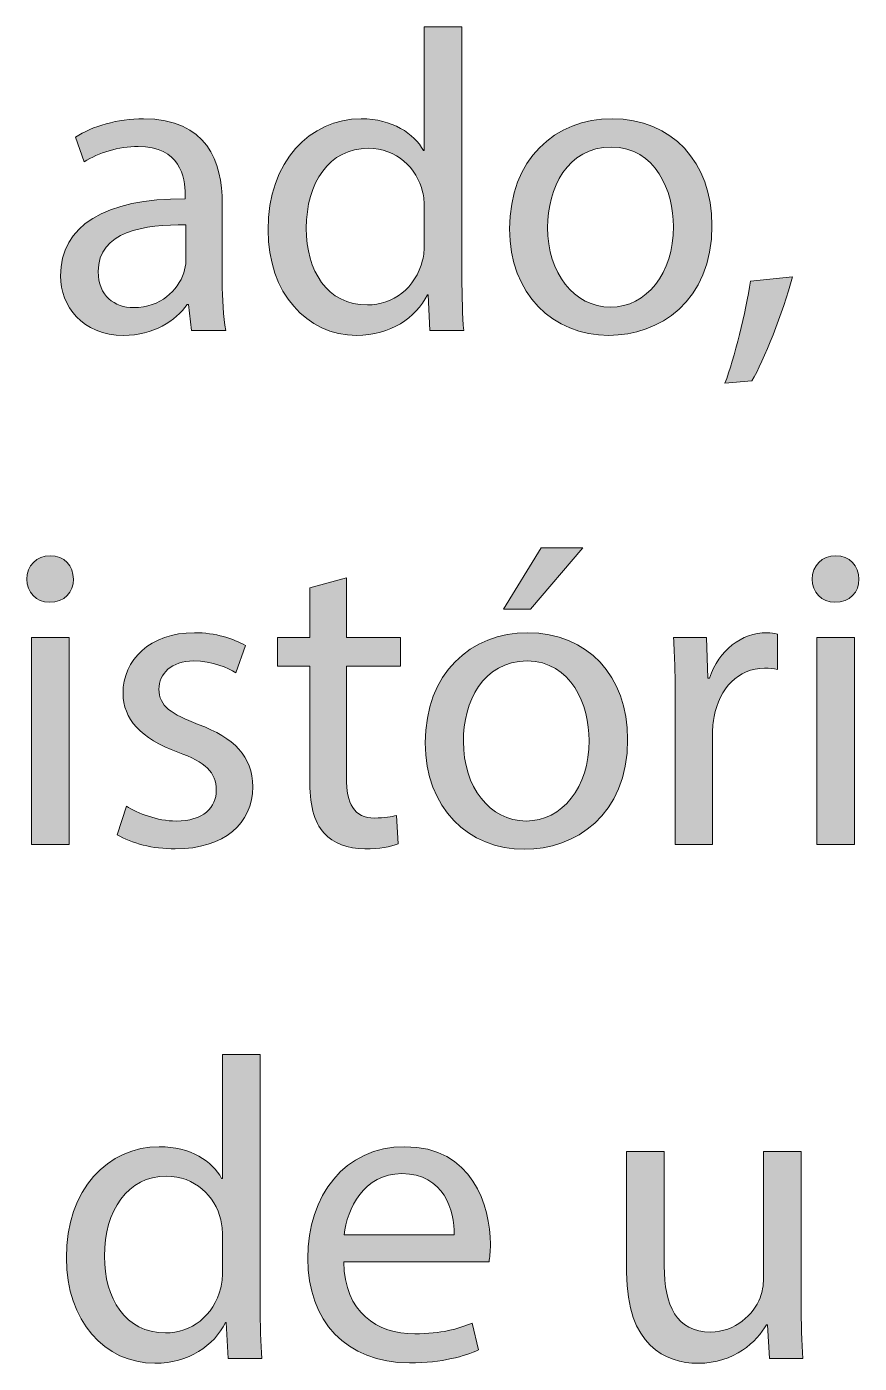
# Model space of a CAD drawing. Header units: inches. Extents: x -507 to 1392, y -754 to 68.
# Drawn here: x 683.11 to 702.56, y -320.25 to -289.04 of the extents above; entities that cross this region are included whole.
import ezdxf

# ---------------------------------------------------------------- set-up
doc = ezdxf.new("R2010")
doc.units = ezdxf.units.IN
doc.header["$MEASUREMENT"] = 0
doc.layers.add('back', color=7, linetype='Continuous')

# ---------------------------------------------------------------- blocks, each defined once
blk = doc.blocks.new('block 192')
at = {"layer": 'back', "true_color": 0x231f20}
h = blk.add_hatch(color=250, dxfattribs=at)
h.dxf.hatch_style = 2
edge = h.paths.add_edge_path()
edge.add_spline(control_points=[(693.278, -289.045), (693.278, -289.045), (693.278, -294.892), (693.278, -294.892), (693.278, -295.322), (693.288, -295.812), (693.318, -296.141), (693.318, -296.141), (692.528, -296.141), (692.528, -296.141), (692.528, -296.141), (692.488, -295.302), (692.488, -295.302), (692.488, -295.302), (692.469, -295.302), (692.469, -295.302), (692.199, -295.841), (691.609, -296.251), (690.819, -296.251), (689.65, -296.251), (688.751, -295.262), (688.751, -293.792), (688.74, -292.183), (689.74, -291.194), (690.92, -291.194), (691.659, -291.194), (692.159, -291.543), (692.379, -291.934), (692.379, -291.934), (692.398, -291.934), (692.398, -291.934), (692.398, -291.934), (692.398, -289.045), (692.398, -289.045), (692.398, -289.045), (693.278, -289.045), (693.278, -289.045)], knot_values=[0, 0, 0, 0, 1, 1, 1, 2, 2, 2, 3, 3, 3, 4, 4, 4, 5, 5, 5, 6, 6, 6, 7, 7, 7, 8, 8, 8, 9, 9, 9, 10, 10, 10, 11, 11, 11, 12, 12, 12, 12], degree=3, periodic=1)
edge = h.paths.add_edge_path()
edge.add_spline(control_points=[(692.398, -293.272), (692.398, -293.163), (692.389, -293.013), (692.358, -292.903), (692.229, -292.343), (691.749, -291.883), (691.09, -291.883), (690.18, -291.883), (689.641, -292.683), (689.641, -293.752), (689.641, -294.732), (690.12, -295.542), (691.069, -295.542), (691.659, -295.542), (692.199, -295.152), (692.358, -294.492), (692.389, -294.372), (692.398, -294.252), (692.398, -294.112), (692.398, -294.112), (692.398, -293.272), (692.398, -293.272)], knot_values=[0, 0, 0, 0, 1, 1, 1, 2, 2, 2, 3, 3, 3, 4, 4, 4, 5, 5, 5, 6, 6, 6, 7, 7, 7, 7], degree=3, periodic=1)
h = blk.add_hatch(color=250, dxfattribs=at)
h.dxf.hatch_style = 2
edge = h.paths.add_edge_path()
edge.add_spline(control_points=[(686.959, -296.141), (686.959, -296.141), (686.89, -295.531), (686.89, -295.531), (686.89, -295.531), (686.859, -295.531), (686.859, -295.531), (686.59, -295.911), (686.069, -296.251), (685.38, -296.251), (684.4, -296.251), (683.9, -295.562), (683.9, -294.862), (683.9, -293.692), (684.94, -293.053), (686.81, -293.063), (686.81, -293.063), (686.81, -292.963), (686.81, -292.963), (686.81, -292.563), (686.699, -291.843), (685.71, -291.843), (685.26, -291.843), (684.79, -291.983), (684.45, -292.203), (684.45, -292.203), (684.251, -291.624), (684.251, -291.624), (684.65, -291.364), (685.23, -291.194), (685.84, -291.194), (687.319, -291.194), (687.679, -292.203), (687.679, -293.173), (687.679, -293.173), (687.679, -294.982), (687.679, -294.982), (687.679, -295.401), (687.699, -295.812), (687.759, -296.141), (687.759, -296.141), (686.959, -296.141), (686.959, -296.141)], knot_values=[0, 0, 0, 0, 1, 1, 1, 2, 2, 2, 3, 3, 3, 4, 4, 4, 5, 5, 5, 6, 6, 6, 7, 7, 7, 8, 8, 8, 9, 9, 9, 10, 10, 10, 11, 11, 11, 12, 12, 12, 13, 13, 13, 14, 14, 14, 14], degree=3, periodic=1)
edge = h.paths.add_edge_path()
edge.add_spline(control_points=[(686.829, -293.672), (685.87, -293.652), (684.78, -293.822), (684.78, -294.762), (684.78, -295.332), (685.16, -295.602), (685.61, -295.602), (686.239, -295.602), (686.64, -295.202), (686.779, -294.792), (686.81, -294.702), (686.829, -294.602), (686.829, -294.512), (686.829, -294.512), (686.829, -293.672), (686.829, -293.672)], knot_values=[0, 0, 0, 0, 1, 1, 1, 2, 2, 2, 3, 3, 3, 4, 4, 4, 5, 5, 5, 5], degree=3, periodic=1)
h = blk.add_hatch(color=250, dxfattribs=at)
h.dxf.hatch_style = 2
edge = h.paths.add_edge_path()
edge.add_spline(control_points=[(699.118, -293.683), (699.118, -295.472), (697.879, -296.251), (696.71, -296.251), (695.4, -296.251), (694.391, -295.292), (694.391, -293.762), (694.391, -292.143), (695.45, -291.194), (696.789, -291.194), (698.179, -291.194), (699.118, -292.203), (699.118, -293.683)], knot_values=[0, 0, 0, 0, 1, 1, 1, 2, 2, 2, 3, 3, 3, 4, 4, 4, 4], degree=3, periodic=1)
edge = h.paths.add_edge_path()
edge.add_spline(control_points=[(695.28, -293.732), (695.28, -294.792), (695.89, -295.591), (696.749, -295.591), (697.589, -295.591), (698.219, -294.802), (698.219, -293.712), (698.219, -292.893), (697.809, -291.854), (696.77, -291.854), (695.73, -291.854), (695.28, -292.813), (695.28, -293.732)], knot_values=[0, 0, 0, 0, 1, 1, 1, 2, 2, 2, 3, 3, 3, 4, 4, 4, 4], degree=3, periodic=1)
h = blk.add_hatch(color=250, dxfattribs=at)
h.dxf.hatch_style = 2
edge = h.paths.add_edge_path()
edge.add_spline(control_points=[(699.421, -297.371), (699.641, -296.781), (699.91, -295.711), (700.021, -294.982), (700.021, -294.982), (701, -294.882), (701, -294.882), (700.771, -295.731), (700.33, -296.841), (700.051, -297.311), (700.051, -297.311), (699.421, -297.371), (699.421, -297.371)], knot_values=[0, 0, 0, 0, 1, 1, 1, 2, 2, 2, 3, 3, 3, 4, 4, 4, 4], degree=3, periodic=1)
h = blk.add_hatch(color=250, dxfattribs=at)
h.dxf.hatch_style = 2
edge = h.paths.add_edge_path()
edge.add_spline(control_points=[(684.2, -301.944), (684.21, -302.244), (683.99, -302.484), (683.641, -302.484), (683.33, -302.484), (683.11, -302.244), (683.11, -301.944), (683.11, -301.635), (683.341, -301.395), (683.66, -301.395), (683.99, -301.395), (684.2, -301.635), (684.2, -301.944)], knot_values=[0, 0, 0, 0, 1, 1, 1, 2, 2, 2, 3, 3, 3, 4, 4, 4, 4], degree=3, periodic=1)
h.paths.add_polyline_path([(683.221, -308.141), (683.221, -303.304), (684.1, -303.304), (684.1, -308.141)])
h = blk.add_hatch(color=250, dxfattribs=at)
h.dxf.hatch_style = 2
edge = h.paths.add_edge_path()
edge.add_spline(control_points=[(697.148, -305.683), (697.148, -307.472), (695.908, -308.251), (694.739, -308.251), (693.43, -308.251), (692.421, -307.292), (692.421, -305.762), (692.421, -304.143), (693.48, -303.194), (694.819, -303.194), (696.208, -303.194), (697.148, -304.203), (697.148, -305.683)], knot_values=[0, 0, 0, 0, 1, 1, 1, 2, 2, 2, 3, 3, 3, 4, 4, 4, 4], degree=3, periodic=1)
edge = h.paths.add_edge_path()
edge.add_spline(control_points=[(693.311, -305.732), (693.311, -306.792), (693.92, -307.591), (694.779, -307.591), (695.619, -307.591), (696.248, -306.802), (696.248, -305.712), (696.248, -304.893), (695.839, -303.854), (694.799, -303.854), (693.76, -303.854), (693.311, -304.813), (693.311, -305.732)], knot_values=[0, 0, 0, 0, 1, 1, 1, 2, 2, 2, 3, 3, 3, 4, 4, 4, 4], degree=3, periodic=1)
h.paths.add_polyline_path([(696.099, -301.215), (694.879, -302.644), (694.25, -302.644), (695.129, -301.215)])
h = blk.add_hatch(color=250, dxfattribs=at)
h.dxf.hatch_style = 2
edge = h.paths.add_edge_path()
edge.add_spline(control_points=[(702.55, -301.944), (702.56, -302.244), (702.34, -302.484), (701.99, -302.484), (701.68, -302.484), (701.46, -302.244), (701.46, -301.944), (701.46, -301.635), (701.69, -301.395), (702.01, -301.395), (702.34, -301.395), (702.55, -301.635), (702.55, -301.944)], knot_values=[0, 0, 0, 0, 1, 1, 1, 2, 2, 2, 3, 3, 3, 4, 4, 4, 4], degree=3, periodic=1)
h.paths.add_polyline_path([(701.57, -308.141), (701.57, -303.304), (702.449, -303.304), (702.449, -308.141)])
h = blk.add_hatch(color=250, dxfattribs=at)
h.dxf.hatch_style = 2
edge = h.paths.add_edge_path()
edge.add_spline(control_points=[(690.58, -301.915), (690.58, -301.915), (690.58, -303.304), (690.58, -303.304), (690.58, -303.304), (691.839, -303.304), (691.839, -303.304), (691.839, -303.304), (691.839, -303.974), (691.839, -303.974), (691.839, -303.974), (690.58, -303.974), (690.58, -303.974), (690.58, -303.974), (690.58, -306.582), (690.58, -306.582), (690.58, -307.182), (690.75, -307.521), (691.239, -307.521), (691.47, -307.521), (691.64, -307.492), (691.749, -307.461), (691.749, -307.461), (691.789, -308.121), (691.789, -308.121), (691.619, -308.191), (691.35, -308.241), (691.01, -308.241), (690.6, -308.241), (690.27, -308.111), (690.061, -307.871), (689.811, -307.611), (689.721, -307.182), (689.721, -306.612), (689.721, -306.612), (689.721, -303.974), (689.721, -303.974), (689.721, -303.974), (688.971, -303.974), (688.971, -303.974), (688.971, -303.974), (688.971, -303.304), (688.971, -303.304), (688.971, -303.304), (689.721, -303.304), (689.721, -303.304), (689.721, -303.304), (689.721, -302.145), (689.721, -302.145), (689.721, -302.145), (690.58, -301.915), (690.58, -301.915)], knot_values=[0, 0, 0, 0, 1, 1, 1, 2, 2, 2, 3, 3, 3, 4, 4, 4, 5, 5, 5, 6, 6, 6, 7, 7, 7, 8, 8, 8, 9, 9, 9, 10, 10, 10, 11, 11, 11, 12, 12, 12, 13, 13, 13, 14, 14, 14, 15, 15, 15, 16, 16, 16, 17, 17, 17, 17], degree=3, periodic=1)
h = blk.add_hatch(color=250, dxfattribs=at)
h.dxf.hatch_style = 2
edge = h.paths.add_edge_path()
edge.add_spline(control_points=[(685.44, -307.242), (685.7, -307.412), (686.16, -307.591), (686.6, -307.591), (687.239, -307.591), (687.539, -307.271), (687.539, -306.872), (687.539, -306.452), (687.289, -306.222), (686.64, -305.982), (685.771, -305.672), (685.36, -305.193), (685.36, -304.613), (685.36, -303.833), (685.99, -303.194), (687.029, -303.194), (687.52, -303.194), (687.949, -303.334), (688.219, -303.494), (688.219, -303.494), (687.999, -304.133), (687.999, -304.133), (687.81, -304.013), (687.459, -303.854), (687.01, -303.854), (686.49, -303.854), (686.2, -304.153), (686.2, -304.513), (686.2, -304.913), (686.49, -305.093), (687.119, -305.333), (687.959, -305.652), (688.389, -306.072), (688.389, -306.792), (688.389, -307.642), (687.729, -308.241), (686.58, -308.241), (686.05, -308.241), (685.561, -308.111), (685.221, -307.911), (685.221, -307.911), (685.44, -307.242), (685.44, -307.242)], knot_values=[0, 0, 0, 0, 1, 1, 1, 2, 2, 2, 3, 3, 3, 4, 4, 4, 5, 5, 5, 6, 6, 6, 7, 7, 7, 8, 8, 8, 9, 9, 9, 10, 10, 10, 11, 11, 11, 12, 12, 12, 13, 13, 13, 14, 14, 14, 14], degree=3, periodic=1)
h = blk.add_hatch(color=250, dxfattribs=at)
h.dxf.hatch_style = 2
edge = h.paths.add_edge_path()
edge.add_spline(control_points=[(698.26, -304.813), (698.26, -304.243), (698.25, -303.753), (698.22, -303.304), (698.22, -303.304), (698.989, -303.304), (698.989, -303.304), (698.989, -303.304), (699.02, -304.253), (699.02, -304.253), (699.02, -304.253), (699.06, -304.253), (699.06, -304.253), (699.279, -303.604), (699.81, -303.194), (700.399, -303.194), (700.499, -303.194), (700.569, -303.204), (700.648, -303.224), (700.648, -303.224), (700.648, -304.053), (700.648, -304.053), (700.559, -304.033), (700.469, -304.023), (700.349, -304.023), (699.729, -304.023), (699.29, -304.493), (699.17, -305.153), (699.149, -305.272), (699.13, -305.413), (699.13, -305.562), (699.13, -305.562), (699.13, -308.141), (699.13, -308.141), (699.13, -308.141), (698.26, -308.141), (698.26, -308.141), (698.26, -308.141), (698.26, -304.813), (698.26, -304.813)], knot_values=[0, 0, 0, 0, 1, 1, 1, 2, 2, 2, 3, 3, 3, 4, 4, 4, 5, 5, 5, 6, 6, 6, 7, 7, 7, 8, 8, 8, 9, 9, 9, 10, 10, 10, 11, 11, 11, 12, 12, 12, 13, 13, 13, 13], degree=3, periodic=1)
h = blk.add_hatch(color=250, dxfattribs=at)
h.dxf.hatch_style = 2
edge = h.paths.add_edge_path()
edge.add_spline(control_points=[(688.563, -313.045), (688.563, -313.045), (688.563, -318.892), (688.563, -318.892), (688.563, -319.322), (688.573, -319.812), (688.604, -320.141), (688.604, -320.141), (687.813, -320.141), (687.813, -320.141), (687.813, -320.141), (687.773, -319.302), (687.773, -319.302), (687.773, -319.302), (687.754, -319.302), (687.754, -319.302), (687.484, -319.841), (686.895, -320.251), (686.104, -320.251), (684.936, -320.251), (684.036, -319.262), (684.036, -317.792), (684.025, -316.183), (685.025, -315.194), (686.205, -315.194), (686.944, -315.194), (687.444, -315.543), (687.664, -315.934), (687.664, -315.934), (687.684, -315.934), (687.684, -315.934), (687.684, -315.934), (687.684, -313.045), (687.684, -313.045), (687.684, -313.045), (688.563, -313.045), (688.563, -313.045)], knot_values=[0, 0, 0, 0, 1, 1, 1, 2, 2, 2, 3, 3, 3, 4, 4, 4, 5, 5, 5, 6, 6, 6, 7, 7, 7, 8, 8, 8, 9, 9, 9, 10, 10, 10, 11, 11, 11, 12, 12, 12, 12], degree=3, periodic=1)
edge = h.paths.add_edge_path()
edge.add_spline(control_points=[(687.684, -317.272), (687.684, -317.163), (687.674, -317.013), (687.644, -316.903), (687.514, -316.343), (687.034, -315.883), (686.375, -315.883), (685.465, -315.883), (684.926, -316.683), (684.926, -317.752), (684.926, -318.732), (685.405, -319.542), (686.354, -319.542), (686.944, -319.542), (687.484, -319.152), (687.644, -318.492), (687.674, -318.372), (687.684, -318.252), (687.684, -318.112), (687.684, -318.112), (687.684, -317.272), (687.684, -317.272)], knot_values=[0, 0, 0, 0, 1, 1, 1, 2, 2, 2, 3, 3, 3, 4, 4, 4, 5, 5, 5, 6, 6, 6, 7, 7, 7, 7], degree=3, periodic=1)
h = blk.add_hatch(color=250, dxfattribs=at)
h.dxf.hatch_style = 2
edge = h.paths.add_edge_path()
edge.add_spline(control_points=[(690.515, -317.882), (690.535, -319.072), (691.295, -319.562), (692.174, -319.562), (692.804, -319.562), (693.184, -319.452), (693.514, -319.312), (693.514, -319.312), (693.663, -319.941), (693.663, -319.941), (693.354, -320.081), (692.823, -320.241), (692.054, -320.241), (690.565, -320.241), (689.676, -319.262), (689.676, -317.802), (689.676, -316.343), (690.535, -315.194), (691.944, -315.194), (693.523, -315.194), (693.943, -316.583), (693.943, -317.473), (693.943, -317.652), (693.923, -317.792), (693.913, -317.882), (693.913, -317.882), (690.515, -317.882), (690.515, -317.882)], knot_values=[0, 0, 0, 0, 1, 1, 1, 2, 2, 2, 3, 3, 3, 4, 4, 4, 5, 5, 5, 6, 6, 6, 7, 7, 7, 8, 8, 8, 9, 9, 9, 9], degree=3, periodic=1)
edge = h.paths.add_edge_path()
edge.add_spline(control_points=[(693.094, -317.253), (693.104, -316.693), (692.863, -315.824), (691.874, -315.824), (690.984, -315.824), (690.595, -316.643), (690.525, -317.253), (690.525, -317.253), (693.094, -317.253), (693.094, -317.253)], knot_values=[0, 0, 0, 0, 1, 1, 1, 2, 2, 2, 3, 3, 3, 3], degree=3, periodic=1)
h = blk.add_hatch(color=250, dxfattribs=at)
h.dxf.hatch_style = 2
edge = h.paths.add_edge_path()
edge.add_spline(control_points=[(701.203, -318.822), (701.203, -319.322), (701.213, -319.761), (701.243, -320.141), (701.243, -320.141), (700.463, -320.141), (700.463, -320.141), (700.463, -320.141), (700.413, -319.352), (700.413, -319.352), (700.413, -319.352), (700.394, -319.352), (700.394, -319.352), (700.163, -319.741), (699.653, -320.251), (698.794, -320.251), (698.034, -320.251), (697.125, -319.831), (697.125, -318.132), (697.125, -318.132), (697.125, -315.304), (697.125, -315.304), (697.125, -315.304), (698.005, -315.304), (698.005, -315.304), (698.005, -315.304), (698.005, -317.982), (698.005, -317.982), (698.005, -318.902), (698.284, -319.521), (699.084, -319.521), (699.674, -319.521), (700.084, -319.112), (700.243, -318.722), (700.293, -318.592), (700.323, -318.432), (700.323, -318.272), (700.323, -318.272), (700.323, -315.304), (700.323, -315.304), (700.323, -315.304), (701.203, -315.304), (701.203, -315.304), (701.203, -315.304), (701.203, -318.822), (701.203, -318.822)], knot_values=[0, 0, 0, 0, 1, 1, 1, 2, 2, 2, 3, 3, 3, 4, 4, 4, 5, 5, 5, 6, 6, 6, 7, 7, 7, 8, 8, 8, 9, 9, 9, 10, 10, 10, 11, 11, 11, 12, 12, 12, 13, 13, 13, 14, 14, 14, 15, 15, 15, 15], degree=3, periodic=1)
at = {"layer": 'back', "lineweight": 0}
for points in [[(696.099, -301.215), (694.879, -302.644), (694.25, -302.644), (695.129, -301.215), (696.099, -301.215)], [(683.221, -308.141), (683.221, -303.304), (684.1, -303.304), (684.1, -308.141), (683.221, -308.141)], [(701.57, -308.141), (701.57, -303.304), (702.449, -303.304), (702.449, -308.141), (701.57, -308.141)]]:
    blk.add_lwpolyline(points, dxfattribs=at)
for points, knots in [([(693.278, -289.045), (693.278, -289.045), (693.278, -294.892), (693.278, -294.892), (693.278, -295.322), (693.288, -295.812), (693.318, -296.141), (693.318, -296.141), (692.528, -296.141), (692.528, -296.141), (692.528, -296.141), (692.488, -295.302), (692.488, -295.302), (692.488, -295.302), (692.469, -295.302), (692.469, -295.302), (692.199, -295.841), (691.609, -296.251), (690.819, -296.251), (689.65, -296.251), (688.751, -295.262), (688.751, -293.792), (688.74, -292.183), (689.74, -291.194), (690.92, -291.194), (691.659, -291.194), (692.159, -291.543), (692.379, -291.934), (692.379, -291.934), (692.398, -291.934), (692.398, -291.934), (692.398, -291.934), (692.398, -289.045), (692.398, -289.045), (692.398, -289.045), (693.278, -289.045), (693.278, -289.045)], [0, 0, 0, 0, 1, 1, 1, 2, 2, 2, 3, 3, 3, 4, 4, 4, 5, 5, 5, 6, 6, 6, 7, 7, 7, 8, 8, 8, 9, 9, 9, 10, 10, 10, 11, 11, 11, 12, 12, 12, 12]), ([(686.959, -296.141), (686.959, -296.141), (686.89, -295.531), (686.89, -295.531), (686.89, -295.531), (686.859, -295.531), (686.859, -295.531), (686.59, -295.911), (686.069, -296.251), (685.38, -296.251), (684.4, -296.251), (683.9, -295.562), (683.9, -294.862), (683.9, -293.692), (684.94, -293.053), (686.81, -293.063), (686.81, -293.063), (686.81, -292.963), (686.81, -292.963), (686.81, -292.563), (686.699, -291.843), (685.71, -291.843), (685.26, -291.843), (684.79, -291.983), (684.45, -292.203), (684.45, -292.203), (684.251, -291.624), (684.251, -291.624), (684.65, -291.364), (685.23, -291.194), (685.84, -291.194), (687.319, -291.194), (687.679, -292.203), (687.679, -293.173), (687.679, -293.173), (687.679, -294.982), (687.679, -294.982), (687.679, -295.401), (687.699, -295.812), (687.759, -296.141), (687.759, -296.141), (686.959, -296.141), (686.959, -296.141)], [0, 0, 0, 0, 1, 1, 1, 2, 2, 2, 3, 3, 3, 4, 4, 4, 5, 5, 5, 6, 6, 6, 7, 7, 7, 8, 8, 8, 9, 9, 9, 10, 10, 10, 11, 11, 11, 12, 12, 12, 13, 13, 13, 14, 14, 14, 14]), ([(699.118, -293.683), (699.118, -295.472), (697.879, -296.251), (696.71, -296.251), (695.4, -296.251), (694.391, -295.292), (694.391, -293.762), (694.391, -292.143), (695.45, -291.194), (696.789, -291.194), (698.179, -291.194), (699.118, -292.203), (699.118, -293.683)], [0, 0, 0, 0, 1, 1, 1, 2, 2, 2, 3, 3, 3, 4, 4, 4, 4]), ([(692.398, -293.272), (692.398, -293.163), (692.389, -293.013), (692.358, -292.903), (692.229, -292.343), (691.749, -291.883), (691.09, -291.883), (690.18, -291.883), (689.641, -292.683), (689.641, -293.752), (689.641, -294.732), (690.12, -295.542), (691.069, -295.542), (691.659, -295.542), (692.199, -295.152), (692.358, -294.492), (692.389, -294.372), (692.398, -294.252), (692.398, -294.112), (692.398, -294.112), (692.398, -293.272), (692.398, -293.272)], [0, 0, 0, 0, 1, 1, 1, 2, 2, 2, 3, 3, 3, 4, 4, 4, 5, 5, 5, 6, 6, 6, 7, 7, 7, 7]), ([(695.28, -293.732), (695.28, -294.792), (695.89, -295.591), (696.749, -295.591), (697.589, -295.591), (698.219, -294.802), (698.219, -293.712), (698.219, -292.893), (697.809, -291.854), (696.77, -291.854), (695.73, -291.854), (695.28, -292.813), (695.28, -293.732)], [0, 0, 0, 0, 1, 1, 1, 2, 2, 2, 3, 3, 3, 4, 4, 4, 4]), ([(686.829, -293.672), (685.87, -293.652), (684.78, -293.822), (684.78, -294.762), (684.78, -295.332), (685.16, -295.602), (685.61, -295.602), (686.239, -295.602), (686.64, -295.202), (686.779, -294.792), (686.81, -294.702), (686.829, -294.602), (686.829, -294.512), (686.829, -294.512), (686.829, -293.672), (686.829, -293.672)], [0, 0, 0, 0, 1, 1, 1, 2, 2, 2, 3, 3, 3, 4, 4, 4, 5, 5, 5, 5]), ([(699.421, -297.371), (699.641, -296.781), (699.91, -295.711), (700.021, -294.982), (700.021, -294.982), (701, -294.882), (701, -294.882), (700.771, -295.731), (700.33, -296.841), (700.051, -297.311), (700.051, -297.311), (699.421, -297.371), (699.421, -297.371)], [0, 0, 0, 0, 1, 1, 1, 2, 2, 2, 3, 3, 3, 4, 4, 4, 4]), ([(684.2, -301.944), (684.21, -302.244), (683.99, -302.484), (683.641, -302.484), (683.33, -302.484), (683.11, -302.244), (683.11, -301.944), (683.11, -301.635), (683.341, -301.395), (683.66, -301.395), (683.99, -301.395), (684.2, -301.635), (684.2, -301.944)], [0, 0, 0, 0, 1, 1, 1, 2, 2, 2, 3, 3, 3, 4, 4, 4, 4]), ([(702.55, -301.944), (702.56, -302.244), (702.34, -302.484), (701.99, -302.484), (701.68, -302.484), (701.46, -302.244), (701.46, -301.944), (701.46, -301.635), (701.69, -301.395), (702.01, -301.395), (702.34, -301.395), (702.55, -301.635), (702.55, -301.944)], [0, 0, 0, 0, 1, 1, 1, 2, 2, 2, 3, 3, 3, 4, 4, 4, 4]), ([(690.58, -301.915), (690.58, -301.915), (690.58, -303.304), (690.58, -303.304), (690.58, -303.304), (691.839, -303.304), (691.839, -303.304), (691.839, -303.304), (691.839, -303.974), (691.839, -303.974), (691.839, -303.974), (690.58, -303.974), (690.58, -303.974), (690.58, -303.974), (690.58, -306.582), (690.58, -306.582), (690.58, -307.182), (690.75, -307.521), (691.239, -307.521), (691.47, -307.521), (691.64, -307.492), (691.749, -307.461), (691.749, -307.461), (691.789, -308.121), (691.789, -308.121), (691.619, -308.191), (691.35, -308.241), (691.01, -308.241), (690.6, -308.241), (690.27, -308.111), (690.061, -307.871), (689.811, -307.611), (689.721, -307.182), (689.721, -306.612), (689.721, -306.612), (689.721, -303.974), (689.721, -303.974), (689.721, -303.974), (688.971, -303.974), (688.971, -303.974), (688.971, -303.974), (688.971, -303.304), (688.971, -303.304), (688.971, -303.304), (689.721, -303.304), (689.721, -303.304), (689.721, -303.304), (689.721, -302.145), (689.721, -302.145), (689.721, -302.145), (690.58, -301.915), (690.58, -301.915)], [0, 0, 0, 0, 1, 1, 1, 2, 2, 2, 3, 3, 3, 4, 4, 4, 5, 5, 5, 6, 6, 6, 7, 7, 7, 8, 8, 8, 9, 9, 9, 10, 10, 10, 11, 11, 11, 12, 12, 12, 13, 13, 13, 14, 14, 14, 15, 15, 15, 16, 16, 16, 17, 17, 17, 17]), ([(685.44, -307.242), (685.7, -307.412), (686.16, -307.591), (686.6, -307.591), (687.239, -307.591), (687.539, -307.271), (687.539, -306.872), (687.539, -306.452), (687.289, -306.222), (686.64, -305.982), (685.771, -305.672), (685.36, -305.193), (685.36, -304.613), (685.36, -303.833), (685.99, -303.194), (687.029, -303.194), (687.52, -303.194), (687.949, -303.334), (688.219, -303.494), (688.219, -303.494), (687.999, -304.133), (687.999, -304.133), (687.81, -304.013), (687.459, -303.854), (687.01, -303.854), (686.49, -303.854), (686.2, -304.153), (686.2, -304.513), (686.2, -304.913), (686.49, -305.093), (687.119, -305.333), (687.959, -305.652), (688.389, -306.072), (688.389, -306.792), (688.389, -307.642), (687.729, -308.241), (686.58, -308.241), (686.05, -308.241), (685.561, -308.111), (685.221, -307.911), (685.221, -307.911), (685.44, -307.242), (685.44, -307.242)], [0, 0, 0, 0, 1, 1, 1, 2, 2, 2, 3, 3, 3, 4, 4, 4, 5, 5, 5, 6, 6, 6, 7, 7, 7, 8, 8, 8, 9, 9, 9, 10, 10, 10, 11, 11, 11, 12, 12, 12, 13, 13, 13, 14, 14, 14, 14]), ([(697.148, -305.683), (697.148, -307.472), (695.908, -308.251), (694.739, -308.251), (693.43, -308.251), (692.421, -307.292), (692.421, -305.762), (692.421, -304.143), (693.48, -303.194), (694.819, -303.194), (696.208, -303.194), (697.148, -304.203), (697.148, -305.683)], [0, 0, 0, 0, 1, 1, 1, 2, 2, 2, 3, 3, 3, 4, 4, 4, 4]), ([(698.26, -304.813), (698.26, -304.243), (698.25, -303.753), (698.22, -303.304), (698.22, -303.304), (698.989, -303.304), (698.989, -303.304), (698.989, -303.304), (699.02, -304.253), (699.02, -304.253), (699.02, -304.253), (699.06, -304.253), (699.06, -304.253), (699.279, -303.604), (699.81, -303.194), (700.399, -303.194), (700.499, -303.194), (700.569, -303.204), (700.648, -303.224), (700.648, -303.224), (700.648, -304.053), (700.648, -304.053), (700.559, -304.033), (700.469, -304.023), (700.349, -304.023), (699.729, -304.023), (699.29, -304.493), (699.17, -305.153), (699.149, -305.272), (699.13, -305.413), (699.13, -305.562), (699.13, -305.562), (699.13, -308.141), (699.13, -308.141), (699.13, -308.141), (698.26, -308.141), (698.26, -308.141), (698.26, -308.141), (698.26, -304.813), (698.26, -304.813)], [0, 0, 0, 0, 1, 1, 1, 2, 2, 2, 3, 3, 3, 4, 4, 4, 5, 5, 5, 6, 6, 6, 7, 7, 7, 8, 8, 8, 9, 9, 9, 10, 10, 10, 11, 11, 11, 12, 12, 12, 13, 13, 13, 13]), ([(693.311, -305.732), (693.311, -306.792), (693.92, -307.591), (694.779, -307.591), (695.619, -307.591), (696.248, -306.802), (696.248, -305.712), (696.248, -304.893), (695.839, -303.854), (694.799, -303.854), (693.76, -303.854), (693.311, -304.813), (693.311, -305.732)], [0, 0, 0, 0, 1, 1, 1, 2, 2, 2, 3, 3, 3, 4, 4, 4, 4]), ([(688.563, -313.045), (688.563, -313.045), (688.563, -318.892), (688.563, -318.892), (688.563, -319.322), (688.573, -319.812), (688.604, -320.141), (688.604, -320.141), (687.813, -320.141), (687.813, -320.141), (687.813, -320.141), (687.773, -319.302), (687.773, -319.302), (687.773, -319.302), (687.754, -319.302), (687.754, -319.302), (687.484, -319.841), (686.895, -320.251), (686.104, -320.251), (684.936, -320.251), (684.036, -319.262), (684.036, -317.792), (684.025, -316.183), (685.025, -315.194), (686.205, -315.194), (686.944, -315.194), (687.444, -315.543), (687.664, -315.934), (687.664, -315.934), (687.684, -315.934), (687.684, -315.934), (687.684, -315.934), (687.684, -313.045), (687.684, -313.045), (687.684, -313.045), (688.563, -313.045), (688.563, -313.045)], [0, 0, 0, 0, 1, 1, 1, 2, 2, 2, 3, 3, 3, 4, 4, 4, 5, 5, 5, 6, 6, 6, 7, 7, 7, 8, 8, 8, 9, 9, 9, 10, 10, 10, 11, 11, 11, 12, 12, 12, 12]), ([(690.515, -317.882), (690.535, -319.072), (691.295, -319.562), (692.174, -319.562), (692.804, -319.562), (693.184, -319.452), (693.514, -319.312), (693.514, -319.312), (693.663, -319.941), (693.663, -319.941), (693.354, -320.081), (692.823, -320.241), (692.054, -320.241), (690.565, -320.241), (689.676, -319.262), (689.676, -317.802), (689.676, -316.343), (690.535, -315.194), (691.944, -315.194), (693.523, -315.194), (693.943, -316.583), (693.943, -317.473), (693.943, -317.652), (693.923, -317.792), (693.913, -317.882), (693.913, -317.882), (690.515, -317.882), (690.515, -317.882)], [0, 0, 0, 0, 1, 1, 1, 2, 2, 2, 3, 3, 3, 4, 4, 4, 5, 5, 5, 6, 6, 6, 7, 7, 7, 8, 8, 8, 9, 9, 9, 9]), ([(701.203, -318.822), (701.203, -319.322), (701.213, -319.761), (701.243, -320.141), (701.243, -320.141), (700.463, -320.141), (700.463, -320.141), (700.463, -320.141), (700.413, -319.352), (700.413, -319.352), (700.413, -319.352), (700.394, -319.352), (700.394, -319.352), (700.163, -319.741), (699.653, -320.251), (698.794, -320.251), (698.034, -320.251), (697.125, -319.831), (697.125, -318.132), (697.125, -318.132), (697.125, -315.304), (697.125, -315.304), (697.125, -315.304), (698.005, -315.304), (698.005, -315.304), (698.005, -315.304), (698.005, -317.982), (698.005, -317.982), (698.005, -318.902), (698.284, -319.521), (699.084, -319.521), (699.674, -319.521), (700.084, -319.112), (700.243, -318.722), (700.293, -318.592), (700.323, -318.432), (700.323, -318.272), (700.323, -318.272), (700.323, -315.304), (700.323, -315.304), (700.323, -315.304), (701.203, -315.304), (701.203, -315.304), (701.203, -315.304), (701.203, -318.822), (701.203, -318.822)], [0, 0, 0, 0, 1, 1, 1, 2, 2, 2, 3, 3, 3, 4, 4, 4, 5, 5, 5, 6, 6, 6, 7, 7, 7, 8, 8, 8, 9, 9, 9, 10, 10, 10, 11, 11, 11, 12, 12, 12, 13, 13, 13, 14, 14, 14, 15, 15, 15, 15]), ([(687.684, -317.272), (687.684, -317.163), (687.674, -317.013), (687.644, -316.903), (687.514, -316.343), (687.034, -315.883), (686.375, -315.883), (685.465, -315.883), (684.926, -316.683), (684.926, -317.752), (684.926, -318.732), (685.405, -319.542), (686.354, -319.542), (686.944, -319.542), (687.484, -319.152), (687.644, -318.492), (687.674, -318.372), (687.684, -318.252), (687.684, -318.112), (687.684, -318.112), (687.684, -317.272), (687.684, -317.272)], [0, 0, 0, 0, 1, 1, 1, 2, 2, 2, 3, 3, 3, 4, 4, 4, 5, 5, 5, 6, 6, 6, 7, 7, 7, 7]), ([(693.094, -317.253), (693.104, -316.693), (692.863, -315.824), (691.874, -315.824), (690.984, -315.824), (690.595, -316.643), (690.525, -317.253), (690.525, -317.253), (693.094, -317.253), (693.094, -317.253)], [0, 0, 0, 0, 1, 1, 1, 2, 2, 2, 3, 3, 3, 3])]:
    blk.add_open_spline(points, degree=3, knots=knots, dxfattribs=at)

msp = doc.modelspace()

# ---------------------------------------------------------------- block references
at = {"layer": 'back'}
msp.add_blockref('block 192', (0, 0), dxfattribs=at)

doc.saveas('drawing.dxf')
